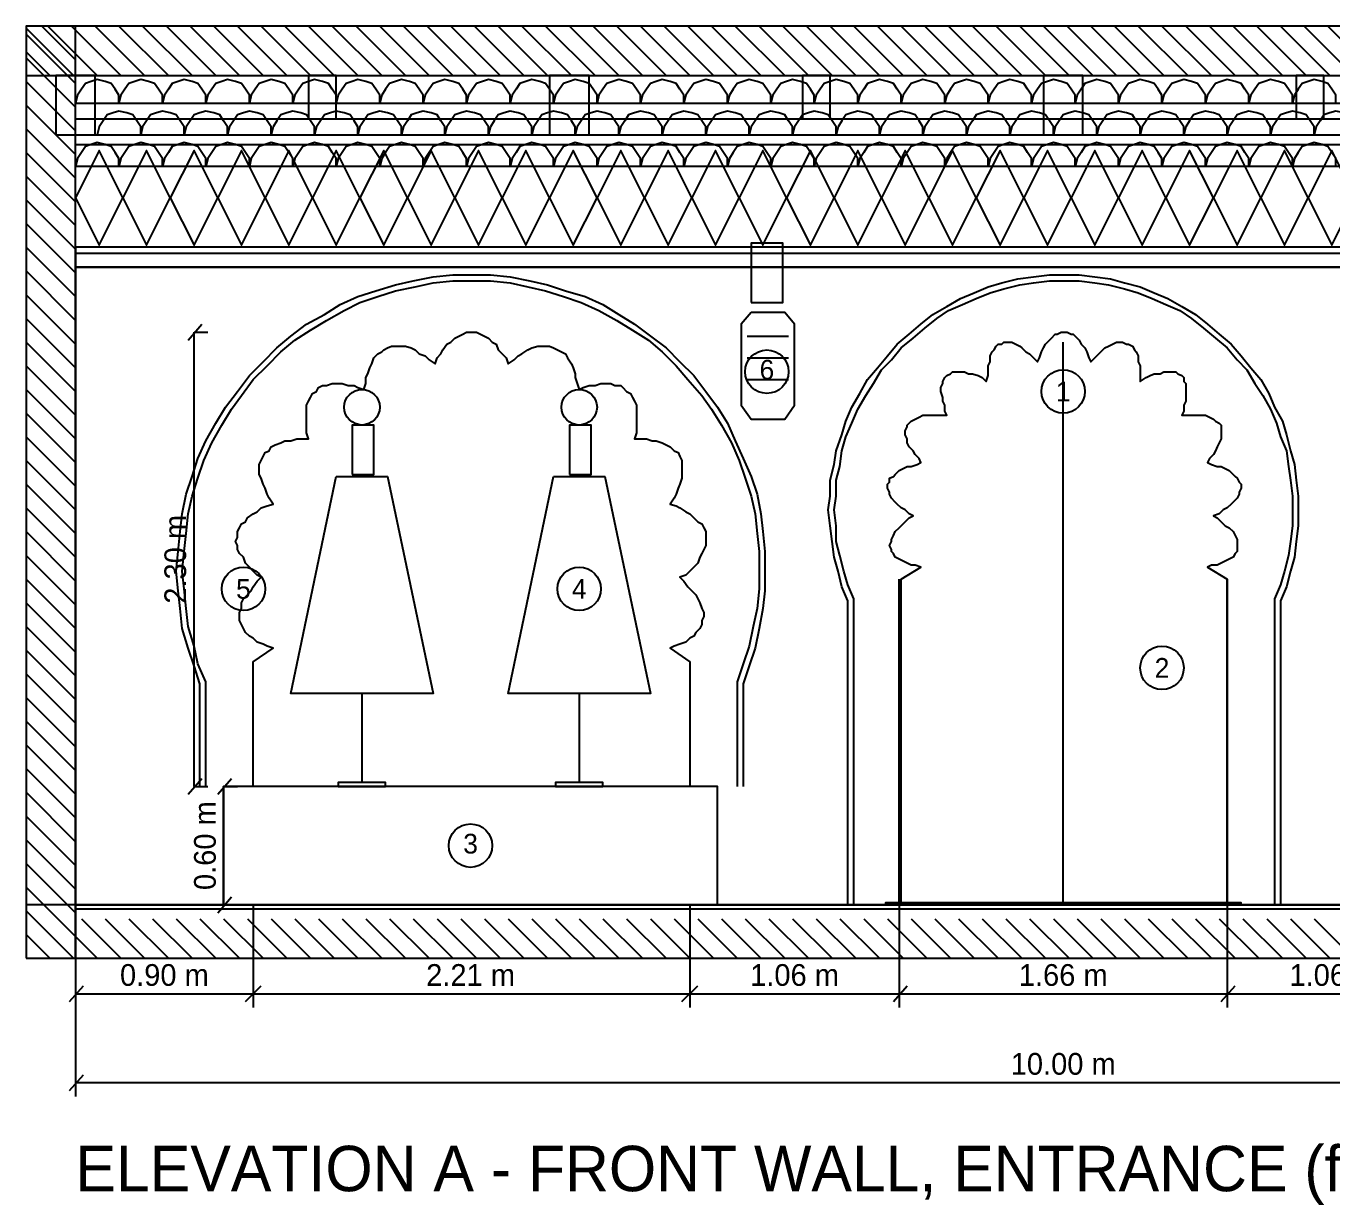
# Model space of a CAD drawing. Header units: metres. Extents: x 0 to 110, y 0 to 17.
# Drawn here: x 34.61 to 41.22, y -0.07 to 5.9 of the extents above; entities that cross this region are included whole.
import ezdxf
from ezdxf.enums import TextEntityAlignment as Align

# ---------------------------------------------------------------- set-up
doc = ezdxf.new("R2010")
doc.units = ezdxf.units.M
for name, color, linetype in [('A-ANNO', 2, 'CONTINUOUS'), ('A-DIM', 3, 'CONTINUOUS'), ('A-GLAZ', 4, 'CONTINUOUS'), ('A-HATCH', 8, 'CONTINUOUS'), ('A-TITLE', 7, 'CONTINUOUS'), ('A-WALL-CUT', 7, 'CONTINUOUS'), ('I-CEIL', 30, 'CONTINUOUS'), ('I-DECO', 8, 'CONTINUOUS'), ('I-FINE', 9, 'CONTINUOUS'), ('I-FURN', 7, 'CONTINUOUS'), ('I-JOIN', 7, 'CONTINUOUS'), ('I-LIGHT', 2, 'CONTINUOUS')]:
    doc.layers.add(name, color=color, linetype=linetype)

msp = doc.modelspace()

# ---------------------------------------------------------------- linework, layer by layer
at = {"layer": 'A-ANNO'}
for centre in [(38.36, 4.15), (39.86, 4.05), (35.71, 3.05), (37.41, 3.05), (40.36, 2.65), (36.86, 1.75)]:
    msp.add_circle(centre, 0.11, dxfattribs=at)
at = {"layer": 'A-DIM'}
for p, q in [((35.43, 4.31), (35.5, 4.39)), ((35.46, 4.35), (35.53, 4.35)), ((35.46, 2.05), (35.46, 4.35)), ((35.43, 2.01), (35.5, 2.09)), ((35.46, 2.05), (35.53, 2.05)), ((35.58, 2.01), (35.65, 2.09)), ((35.61, 2.05), (35.68, 2.05)), ((35.61, 1.45), (35.61, 2.05)), ((35.58, 1.41), (35.65, 1.49)), ((34.86, 1.45), (34.86, 0.48)), ((34.86, 1.45), (34.86, 0.93)), ((35.61, 1.45), (35.68, 1.45)), ((35.76, 1.45), (35.76, 0.93)), ((35.76, 1.45), (35.76, 0.93)), ((37.97, 1.45), (37.97, 0.93)), ((37.97, 1.45), (37.97, 0.93)), ((39.03, 1.45), (39.03, 0.93)), ((39.03, 1.45), (39.03, 0.93)), ((40.69, 1.45), (40.69, 0.93)), ((40.69, 1.45), (40.69, 0.93)), ((34.83, 0.96), (34.9, 1.04)), ((34.86, 1), (35.76, 1)), ((35.72, 0.96), (35.8, 1.04)), ((35.72, 0.96), (35.8, 1.04)), ((35.76, 1), (37.97, 1)), ((37.93, 0.96), (38.01, 1.04)), ((37.93, 0.96), (38.01, 1.04)), ((37.97, 1), (39.03, 1)), ((39, 0.96), (39.07, 1.04)), ((39, 0.96), (39.07, 1.04)), ((39.03, 1), (40.69, 1)), ((40.66, 0.96), (40.73, 1.04)), ((40.66, 0.96), (40.73, 1.04)), ((40.69, 1), (41.76, 1)), ((34.83, 0.51), (34.9, 0.59)), ((34.86, 0.55), (44.86, 0.55))]:
    msp.add_line(p, q, dxfattribs=at)
at = {"layer": 'A-GLAZ'}
for p, q in [((39.86, 1.45), (39.86, 4.3)), ((39.03, 1.45), (39.03, 3.1)), ((40.69, 1.45), (40.69, 3.1))]:
    msp.add_line(p, q, dxfattribs=at)
at = {"layer": 'A-HATCH'}
for p, q in [((34.61, 5.89), (34.85, 5.65)), ((34.69, 5.9), (34.86, 5.73)), ((34.72, 5.9), (34.97, 5.65)), ((34.84, 5.9), (35.09, 5.65)), ((34.96, 5.9), (35.21, 5.65)), ((35.08, 5.9), (35.33, 5.65)), ((35.2, 5.9), (35.45, 5.65)), ((35.32, 5.9), (35.57, 5.65)), ((35.44, 5.9), (35.69, 5.65)), ((35.56, 5.9), (35.81, 5.65)), ((35.68, 5.9), (35.93, 5.65)), ((35.8, 5.9), (36.05, 5.65)), ((35.92, 5.9), (36.17, 5.65)), ((36.04, 5.9), (36.29, 5.65)), ((36.16, 5.9), (36.41, 5.65)), ((36.28, 5.9), (36.53, 5.65)), ((36.4, 5.9), (36.65, 5.65)), ((36.52, 5.9), (36.77, 5.65)), ((36.64, 5.9), (36.89, 5.65)), ((36.76, 5.9), (37.01, 5.65)), ((36.88, 5.9), (37.13, 5.65)), ((37, 5.9), (37.25, 5.65)), ((37.12, 5.9), (37.37, 5.65)), ((37.24, 5.9), (37.49, 5.65)), ((37.36, 5.9), (37.61, 5.65)), ((37.48, 5.9), (37.73, 5.65)), ((37.6, 5.9), (37.85, 5.65)), ((37.72, 5.9), (37.97, 5.65)), ((37.84, 5.9), (38.09, 5.65)), ((37.96, 5.9), (38.21, 5.65)), ((38.08, 5.9), (38.33, 5.65)), ((38.2, 5.9), (38.45, 5.65)), ((38.32, 5.9), (38.57, 5.65)), ((38.44, 5.9), (38.69, 5.65)), ((38.56, 5.9), (38.81, 5.65)), ((38.68, 5.9), (38.93, 5.65)), ((38.8, 5.9), (39.05, 5.65)), ((38.92, 5.9), (39.17, 5.65)), ((39.04, 5.9), (39.29, 5.65)), ((39.16, 5.9), (39.41, 5.65)), ((39.28, 5.9), (39.53, 5.65)), ((39.4, 5.9), (39.65, 5.65)), ((39.52, 5.9), (39.77, 5.65)), ((39.64, 5.9), (39.89, 5.65)), ((39.76, 5.9), (40.01, 5.65)), ((39.88, 5.9), (40.13, 5.65)), ((40, 5.9), (40.25, 5.65)), ((40.12, 5.9), (40.37, 5.65)), ((40.24, 5.9), (40.49, 5.65)), ((40.36, 5.9), (40.61, 5.65)), ((40.48, 5.9), (40.73, 5.65)), ((40.6, 5.9), (40.85, 5.65)), ((40.72, 5.9), (40.97, 5.65)), ((40.84, 5.9), (41.09, 5.65)), ((40.96, 5.9), (41.21, 5.65)), ((41.08, 5.9), (41.33, 5.65)), ((41.2, 5.9), (41.45, 5.65)), ((34.61, 5.86), (34.86, 5.61)), ((34.61, 5.77), (34.73, 5.65)), ((34.61, 5.74), (34.86, 5.49)), ((34.61, 5.62), (34.86, 5.37)), ((34.61, 5.5), (34.86, 5.25)), ((34.61, 5.38), (34.86, 5.13)), ((34.61, 5.26), (34.86, 5.01)), ((34.61, 5.14), (34.86, 4.89)), ((34.61, 5.02), (34.86, 4.77)), ((34.61, 4.9), (34.86, 4.65)), ((34.61, 4.78), (34.86, 4.53)), ((34.61, 4.66), (34.86, 4.41)), ((34.61, 4.54), (34.86, 4.29)), ((34.61, 4.42), (34.86, 4.17)), ((34.61, 4.3), (34.86, 4.05)), ((34.61, 4.18), (34.86, 3.93)), ((34.61, 4.06), (34.86, 3.81)), ((34.61, 3.94), (34.86, 3.69)), ((34.61, 3.82), (34.86, 3.57)), ((34.61, 3.7), (34.86, 3.45)), ((34.61, 3.58), (34.86, 3.33)), ((34.61, 3.46), (34.86, 3.21)), ((34.61, 3.34), (34.86, 3.09)), ((34.61, 3.22), (34.86, 2.97)), ((34.61, 3.1), (34.86, 2.85)), ((34.61, 2.98), (34.86, 2.73)), ((34.61, 2.86), (34.86, 2.61)), ((34.61, 2.74), (34.86, 2.49)), ((34.61, 2.62), (34.86, 2.37)), ((34.61, 2.5), (34.86, 2.25)), ((34.61, 2.38), (34.86, 2.13)), ((34.61, 2.26), (34.86, 2.01)), ((34.61, 2.14), (34.86, 1.89)), ((34.61, 2.02), (34.86, 1.77)), ((34.61, 1.9), (34.86, 1.65)), ((34.61, 1.78), (34.86, 1.53)), ((34.61, 1.66), (34.86, 1.41)), ((34.61, 1.54), (34.86, 1.29)), ((34.61, 1.42), (34.85, 1.18)), ((34.65, 1.38), (34.85, 1.18)), ((34.77, 1.38), (34.97, 1.18)), ((34.89, 1.38), (35.09, 1.18)), ((35.01, 1.38), (35.21, 1.18)), ((35.13, 1.38), (35.33, 1.18)), ((35.25, 1.38), (35.45, 1.18)), ((35.37, 1.38), (35.57, 1.18)), ((35.49, 1.38), (35.69, 1.18)), ((35.61, 1.38), (35.81, 1.18)), ((35.73, 1.38), (35.93, 1.18)), ((35.85, 1.38), (36.05, 1.18)), ((35.97, 1.38), (36.17, 1.18)), ((36.09, 1.38), (36.29, 1.18)), ((36.21, 1.38), (36.41, 1.18)), ((36.33, 1.38), (36.53, 1.18)), ((36.45, 1.38), (36.65, 1.18)), ((36.57, 1.38), (36.77, 1.18)), ((36.69, 1.38), (36.89, 1.18)), ((36.81, 1.38), (37.01, 1.18)), ((36.93, 1.38), (37.13, 1.18)), ((37.05, 1.38), (37.25, 1.18)), ((37.17, 1.38), (37.37, 1.18)), ((37.29, 1.38), (37.49, 1.18)), ((37.41, 1.38), (37.61, 1.18)), ((37.53, 1.38), (37.73, 1.18)), ((37.65, 1.38), (37.85, 1.18)), ((37.77, 1.38), (37.97, 1.18)), ((37.89, 1.38), (38.09, 1.18)), ((38.01, 1.38), (38.21, 1.18)), ((38.13, 1.38), (38.33, 1.18)), ((38.25, 1.38), (38.45, 1.18)), ((38.37, 1.38), (38.57, 1.18)), ((38.49, 1.38), (38.69, 1.18)), ((38.61, 1.38), (38.81, 1.18)), ((38.73, 1.38), (38.93, 1.18)), ((38.85, 1.38), (39.05, 1.18)), ((38.97, 1.38), (39.17, 1.18)), ((39.09, 1.38), (39.29, 1.18)), ((39.21, 1.38), (39.41, 1.18)), ((39.33, 1.38), (39.53, 1.18)), ((39.45, 1.38), (39.65, 1.18)), ((39.57, 1.38), (39.77, 1.18)), ((39.69, 1.38), (39.89, 1.18)), ((39.81, 1.38), (40.01, 1.18)), ((39.93, 1.38), (40.13, 1.18)), ((40.05, 1.38), (40.25, 1.18)), ((40.17, 1.38), (40.37, 1.18)), ((40.29, 1.38), (40.49, 1.18)), ((40.41, 1.38), (40.61, 1.18)), ((40.53, 1.38), (40.73, 1.18)), ((40.65, 1.38), (40.85, 1.18)), ((40.77, 1.38), (40.97, 1.18)), ((40.89, 1.38), (41.09, 1.18)), ((41.01, 1.38), (41.21, 1.18)), ((41.13, 1.38), (41.33, 1.18)), ((34.61, 1.3), (34.73, 1.18)), ((34.61, 1.3), (34.73, 1.18))]:
    msp.add_line(p, q, dxfattribs=at)
at = {"layer": 'A-WALL-CUT'}
for points in [[(34.61, 5.65), (45.11, 5.65), (45.11, 5.9), (34.61, 5.9)], [(34.61, 1.18), (34.86, 1.18), (34.86, 5.9), (34.61, 5.9)], [(34.61, 1.18), (45.11, 1.18), (45.11, 1.45), (34.61, 1.45)]]:
    msp.add_lwpolyline(points, close=True, dxfattribs=at)
at = {"layer": 'I-CEIL'}
for p, q in [((34.86, 5.43), (44.86, 5.43)), ((34.86, 5.35), (44.86, 5.35))]:
    msp.add_line(p, q, dxfattribs=at)
for points in [[(34.76, 5.35), (34.96, 5.35), (34.96, 5.65), (34.76, 5.65)], [(36.04, 5.43), (36.18, 5.43), (36.18, 5.65), (36.04, 5.65)], [(37.26, 5.35), (37.46, 5.35), (37.46, 5.65), (37.26, 5.65)], [(38.54, 5.43), (38.68, 5.43), (38.68, 5.65), (38.54, 5.65)], [(39.76, 5.35), (39.96, 5.35), (39.96, 5.65), (39.76, 5.65)], [(41.04, 5.43), (41.18, 5.43), (41.18, 5.65), (41.04, 5.65)]]:
    msp.add_lwpolyline(points, close=True, dxfattribs=at)
at = {"layer": 'I-DECO'}
for p, q in [((34.86, 5.3), (44.86, 5.3)), ((34.86, 4.75), (44.86, 4.75))]:
    msp.add_line(p, q, dxfattribs=at)
for points in [[(35.08, 5.51), (35.08, 5.55), (35.06, 5.58), (35.04, 5.61), (35.01, 5.62), (34.97, 5.63), (34.94, 5.62), (34.91, 5.61), (34.89, 5.58), (34.87, 5.55), (34.86, 5.51)], [(35.3, 5.51), (35.3, 5.55), (35.28, 5.58), (35.26, 5.61), (35.23, 5.62), (35.19, 5.63), (35.16, 5.62), (35.13, 5.61), (35.11, 5.58), (35.09, 5.55), (35.08, 5.51)], [(35.52, 5.51), (35.52, 5.55), (35.5, 5.58), (35.48, 5.61), (35.45, 5.62), (35.41, 5.63), (35.38, 5.62), (35.35, 5.61), (35.33, 5.58), (35.31, 5.55), (35.3, 5.51)], [(35.74, 5.51), (35.74, 5.55), (35.72, 5.58), (35.7, 5.61), (35.67, 5.62), (35.63, 5.63), (35.6, 5.62), (35.57, 5.61), (35.55, 5.58), (35.53, 5.55), (35.52, 5.51)], [(35.96, 5.51), (35.96, 5.55), (35.94, 5.58), (35.92, 5.61), (35.89, 5.62), (35.85, 5.63), (35.82, 5.62), (35.79, 5.61), (35.77, 5.58), (35.75, 5.55), (35.74, 5.51)], [(36.18, 5.51), (36.18, 5.55), (36.16, 5.58), (36.14, 5.61), (36.11, 5.62), (36.07, 5.63), (36.04, 5.62), (36.01, 5.61), (35.99, 5.58), (35.97, 5.55), (35.96, 5.51)], [(36.4, 5.51), (36.4, 5.55), (36.38, 5.58), (36.36, 5.61), (36.33, 5.62), (36.29, 5.63), (36.26, 5.62), (36.23, 5.61), (36.21, 5.58), (36.19, 5.55), (36.18, 5.51)], [(36.62, 5.51), (36.62, 5.55), (36.6, 5.58), (36.58, 5.61), (36.55, 5.62), (36.51, 5.63), (36.48, 5.62), (36.45, 5.61), (36.43, 5.58), (36.41, 5.55), (36.4, 5.51)], [(36.84, 5.51), (36.84, 5.55), (36.82, 5.58), (36.8, 5.61), (36.77, 5.62), (36.73, 5.63), (36.7, 5.62), (36.67, 5.61), (36.65, 5.58), (36.63, 5.55), (36.62, 5.51)], [(37.06, 5.51), (37.06, 5.55), (37.04, 5.58), (37.02, 5.61), (36.99, 5.62), (36.95, 5.63), (36.92, 5.62), (36.89, 5.61), (36.87, 5.58), (36.85, 5.55), (36.84, 5.51)], [(37.28, 5.51), (37.28, 5.55), (37.26, 5.58), (37.24, 5.61), (37.21, 5.62), (37.17, 5.63), (37.14, 5.62), (37.11, 5.61), (37.09, 5.58), (37.07, 5.55), (37.06, 5.51)], [(37.5, 5.51), (37.5, 5.55), (37.48, 5.58), (37.46, 5.61), (37.43, 5.62), (37.39, 5.63), (37.36, 5.62), (37.33, 5.61), (37.31, 5.58), (37.29, 5.55), (37.28, 5.51)], [(37.72, 5.51), (37.72, 5.55), (37.7, 5.58), (37.68, 5.61), (37.65, 5.62), (37.61, 5.63), (37.58, 5.62), (37.55, 5.61), (37.53, 5.58), (37.51, 5.55), (37.5, 5.51)], [(37.94, 5.51), (37.94, 5.55), (37.92, 5.58), (37.9, 5.61), (37.87, 5.62), (37.83, 5.63), (37.8, 5.62), (37.77, 5.61), (37.75, 5.58), (37.73, 5.55), (37.72, 5.51)], [(38.16, 5.51), (38.16, 5.55), (38.14, 5.58), (38.12, 5.61), (38.09, 5.62), (38.05, 5.63), (38.02, 5.62), (37.99, 5.61), (37.97, 5.58), (37.95, 5.55), (37.94, 5.51)], [(38.38, 5.51), (38.38, 5.55), (38.36, 5.58), (38.34, 5.61), (38.31, 5.62), (38.27, 5.63), (38.24, 5.62), (38.21, 5.61), (38.19, 5.58), (38.17, 5.55), (38.16, 5.51)], [(38.6, 5.51), (38.6, 5.55), (38.58, 5.58), (38.56, 5.61), (38.53, 5.62), (38.49, 5.63), (38.46, 5.62), (38.43, 5.61), (38.41, 5.58), (38.39, 5.55), (38.38, 5.51)], [(38.82, 5.51), (38.82, 5.55), (38.8, 5.58), (38.78, 5.61), (38.75, 5.62), (38.71, 5.63), (38.68, 5.62), (38.65, 5.61), (38.63, 5.58), (38.61, 5.55), (38.6, 5.51)], [(39.04, 5.51), (39.04, 5.55), (39.02, 5.58), (39, 5.61), (38.97, 5.62), (38.93, 5.63), (38.9, 5.62), (38.87, 5.61), (38.85, 5.58), (38.83, 5.55), (38.82, 5.51)], [(39.26, 5.51), (39.26, 5.55), (39.24, 5.58), (39.22, 5.61), (39.19, 5.62), (39.15, 5.63), (39.12, 5.62), (39.09, 5.61), (39.07, 5.58), (39.05, 5.55), (39.04, 5.51)], [(39.48, 5.51), (39.48, 5.55), (39.46, 5.58), (39.44, 5.61), (39.41, 5.62), (39.37, 5.63), (39.34, 5.62), (39.31, 5.61), (39.29, 5.58), (39.27, 5.55), (39.26, 5.51)], [(39.7, 5.51), (39.7, 5.55), (39.68, 5.58), (39.66, 5.61), (39.63, 5.62), (39.59, 5.63), (39.56, 5.62), (39.53, 5.61), (39.51, 5.58), (39.49, 5.55), (39.48, 5.51)], [(39.92, 5.51), (39.92, 5.55), (39.9, 5.58), (39.88, 5.61), (39.85, 5.62), (39.81, 5.63), (39.78, 5.62), (39.75, 5.61), (39.73, 5.58), (39.71, 5.55), (39.7, 5.51)], [(40.14, 5.51), (40.14, 5.55), (40.12, 5.58), (40.1, 5.61), (40.07, 5.62), (40.03, 5.63), (40, 5.62), (39.97, 5.61), (39.95, 5.58), (39.93, 5.55), (39.92, 5.51)], [(40.36, 5.51), (40.36, 5.55), (40.34, 5.58), (40.32, 5.61), (40.29, 5.62), (40.25, 5.63), (40.22, 5.62), (40.19, 5.61), (40.17, 5.58), (40.15, 5.55), (40.14, 5.51)], [(40.58, 5.51), (40.58, 5.55), (40.56, 5.58), (40.54, 5.61), (40.51, 5.62), (40.47, 5.63), (40.44, 5.62), (40.41, 5.61), (40.39, 5.58), (40.37, 5.55), (40.36, 5.51)], [(40.8, 5.51), (40.8, 5.55), (40.78, 5.58), (40.76, 5.61), (40.73, 5.62), (40.69, 5.63), (40.66, 5.62), (40.63, 5.61), (40.61, 5.58), (40.59, 5.55), (40.58, 5.51)], [(41.02, 5.51), (41.02, 5.55), (41, 5.58), (40.98, 5.61), (40.95, 5.62), (40.91, 5.63), (40.88, 5.62), (40.85, 5.61), (40.83, 5.58), (40.81, 5.55), (40.8, 5.51)], [(41.24, 5.51), (41.24, 5.55), (41.22, 5.58), (41.2, 5.61), (41.17, 5.62), (41.13, 5.63), (41.1, 5.62), (41.07, 5.61), (41.05, 5.58), (41.03, 5.55), (41.02, 5.51)], [(35.19, 5.35), (35.19, 5.39), (35.17, 5.42), (35.15, 5.45), (35.12, 5.46), (35.08, 5.47), (35.05, 5.46), (35.02, 5.45), (35, 5.42), (34.98, 5.39), (34.97, 5.35)], [(35.41, 5.35), (35.41, 5.39), (35.39, 5.42), (35.37, 5.45), (35.34, 5.46), (35.3, 5.47), (35.27, 5.46), (35.24, 5.45), (35.22, 5.42), (35.2, 5.39), (35.19, 5.35)], [(35.63, 5.35), (35.63, 5.39), (35.61, 5.42), (35.59, 5.45), (35.56, 5.46), (35.52, 5.47), (35.49, 5.46), (35.46, 5.45), (35.44, 5.42), (35.42, 5.39), (35.41, 5.35)], [(35.85, 5.35), (35.85, 5.39), (35.83, 5.42), (35.81, 5.45), (35.78, 5.46), (35.74, 5.47), (35.71, 5.46), (35.68, 5.45), (35.66, 5.42), (35.64, 5.39), (35.63, 5.35)], [(36.07, 5.35), (36.07, 5.39), (36.05, 5.42), (36.03, 5.45), (36, 5.46), (35.96, 5.47), (35.93, 5.46), (35.9, 5.45), (35.88, 5.42), (35.86, 5.39), (35.85, 5.35)], [(36.29, 5.35), (36.29, 5.39), (36.27, 5.42), (36.25, 5.45), (36.22, 5.46), (36.18, 5.47), (36.15, 5.46), (36.12, 5.45), (36.1, 5.42), (36.08, 5.39), (36.07, 5.35)], [(36.51, 5.35), (36.51, 5.39), (36.49, 5.42), (36.47, 5.45), (36.44, 5.46), (36.4, 5.47), (36.37, 5.46), (36.34, 5.45), (36.32, 5.42), (36.3, 5.39), (36.29, 5.35)], [(36.73, 5.35), (36.73, 5.39), (36.71, 5.42), (36.69, 5.45), (36.66, 5.46), (36.62, 5.47), (36.59, 5.46), (36.56, 5.45), (36.54, 5.42), (36.52, 5.39), (36.51, 5.35)], [(36.95, 5.35), (36.95, 5.39), (36.93, 5.42), (36.91, 5.45), (36.88, 5.46), (36.84, 5.47), (36.81, 5.46), (36.78, 5.45), (36.76, 5.42), (36.74, 5.39), (36.73, 5.35)], [(37.17, 5.35), (37.17, 5.39), (37.15, 5.42), (37.13, 5.45), (37.1, 5.46), (37.06, 5.47), (37.03, 5.46), (37, 5.45), (36.98, 5.42), (36.96, 5.39), (36.95, 5.35)], [(37.39, 5.35), (37.39, 5.39), (37.37, 5.42), (37.35, 5.45), (37.32, 5.46), (37.28, 5.47), (37.25, 5.46), (37.22, 5.45), (37.2, 5.42), (37.18, 5.39), (37.17, 5.35)], [(37.61, 5.35), (37.61, 5.39), (37.59, 5.42), (37.57, 5.45), (37.54, 5.46), (37.5, 5.47), (37.47, 5.46), (37.44, 5.45), (37.42, 5.42), (37.4, 5.39), (37.39, 5.35)], [(37.83, 5.35), (37.83, 5.39), (37.81, 5.42), (37.79, 5.45), (37.76, 5.46), (37.72, 5.47), (37.69, 5.46), (37.66, 5.45), (37.64, 5.42), (37.62, 5.39), (37.61, 5.35)], [(38.05, 5.35), (38.05, 5.39), (38.03, 5.42), (38.01, 5.45), (37.98, 5.46), (37.94, 5.47), (37.91, 5.46), (37.88, 5.45), (37.86, 5.42), (37.84, 5.39), (37.83, 5.35)], [(38.27, 5.35), (38.27, 5.39), (38.25, 5.42), (38.23, 5.45), (38.2, 5.46), (38.16, 5.47), (38.13, 5.46), (38.1, 5.45), (38.08, 5.42), (38.06, 5.39), (38.05, 5.35)], [(38.49, 5.35), (38.49, 5.39), (38.47, 5.42), (38.45, 5.45), (38.42, 5.46), (38.38, 5.47), (38.35, 5.46), (38.32, 5.45), (38.3, 5.42), (38.28, 5.39), (38.27, 5.35)], [(38.71, 5.35), (38.71, 5.39), (38.69, 5.42), (38.67, 5.45), (38.64, 5.46), (38.6, 5.47), (38.57, 5.46), (38.54, 5.45), (38.52, 5.42), (38.5, 5.39), (38.49, 5.35)], [(38.93, 5.35), (38.93, 5.39), (38.91, 5.42), (38.89, 5.45), (38.86, 5.46), (38.82, 5.47), (38.79, 5.46), (38.76, 5.45), (38.74, 5.42), (38.72, 5.39), (38.71, 5.35)], [(39.15, 5.35), (39.15, 5.39), (39.13, 5.42), (39.11, 5.45), (39.08, 5.46), (39.04, 5.47), (39.01, 5.46), (38.98, 5.45), (38.96, 5.42), (38.94, 5.39), (38.93, 5.35)], [(39.37, 5.35), (39.37, 5.39), (39.35, 5.42), (39.33, 5.45), (39.3, 5.46), (39.26, 5.47), (39.23, 5.46), (39.2, 5.45), (39.18, 5.42), (39.16, 5.39), (39.15, 5.35)], [(39.59, 5.35), (39.59, 5.39), (39.57, 5.42), (39.55, 5.45), (39.52, 5.46), (39.48, 5.47), (39.45, 5.46), (39.42, 5.45), (39.4, 5.42), (39.38, 5.39), (39.37, 5.35)], [(39.81, 5.35), (39.81, 5.39), (39.79, 5.42), (39.77, 5.45), (39.74, 5.46), (39.7, 5.47), (39.67, 5.46), (39.64, 5.45), (39.62, 5.42), (39.6, 5.39), (39.59, 5.35)], [(40.03, 5.35), (40.03, 5.39), (40.01, 5.42), (39.99, 5.45), (39.96, 5.46), (39.92, 5.47), (39.89, 5.46), (39.86, 5.45), (39.84, 5.42), (39.82, 5.39), (39.81, 5.35)], [(40.25, 5.35), (40.25, 5.39), (40.23, 5.42), (40.21, 5.45), (40.18, 5.46), (40.14, 5.47), (40.11, 5.46), (40.08, 5.45), (40.06, 5.42), (40.04, 5.39), (40.03, 5.35)], [(40.47, 5.35), (40.47, 5.39), (40.45, 5.42), (40.43, 5.45), (40.4, 5.46), (40.36, 5.47), (40.33, 5.46), (40.3, 5.45), (40.28, 5.42), (40.26, 5.39), (40.25, 5.35)], [(40.69, 5.35), (40.69, 5.39), (40.67, 5.42), (40.65, 5.45), (40.62, 5.46), (40.58, 5.47), (40.55, 5.46), (40.52, 5.45), (40.5, 5.42), (40.48, 5.39), (40.47, 5.35)], [(40.91, 5.35), (40.91, 5.39), (40.89, 5.42), (40.87, 5.45), (40.84, 5.46), (40.8, 5.47), (40.77, 5.46), (40.74, 5.45), (40.72, 5.42), (40.7, 5.39), (40.69, 5.35)], [(41.13, 5.35), (41.13, 5.39), (41.11, 5.42), (41.09, 5.45), (41.06, 5.46), (41.02, 5.47), (40.99, 5.46), (40.96, 5.45), (40.94, 5.42), (40.92, 5.39), (40.91, 5.35)], [(41.35, 5.35), (41.35, 5.39), (41.33, 5.42), (41.31, 5.45), (41.28, 5.46), (41.24, 5.47), (41.21, 5.46), (41.18, 5.45), (41.16, 5.42), (41.14, 5.39), (41.13, 5.35)], [(35.08, 5.19), (35.08, 5.23), (35.06, 5.26), (35.04, 5.29), (35.01, 5.3), (34.97, 5.31), (34.94, 5.3), (34.91, 5.29), (34.89, 5.26), (34.87, 5.23), (34.86, 5.19)], [(35.3, 5.19), (35.3, 5.23), (35.28, 5.26), (35.26, 5.29), (35.23, 5.3), (35.19, 5.31), (35.16, 5.3), (35.13, 5.29), (35.11, 5.26), (35.09, 5.23), (35.08, 5.19)], [(35.52, 5.19), (35.52, 5.23), (35.5, 5.26), (35.48, 5.29), (35.45, 5.3), (35.41, 5.31), (35.38, 5.3), (35.35, 5.29), (35.33, 5.26), (35.31, 5.23), (35.3, 5.19)], [(35.74, 5.19), (35.74, 5.23), (35.72, 5.26), (35.7, 5.29), (35.67, 5.3), (35.63, 5.31), (35.6, 5.3), (35.57, 5.29), (35.55, 5.26), (35.53, 5.23), (35.52, 5.19)], [(35.96, 5.19), (35.96, 5.23), (35.94, 5.26), (35.92, 5.29), (35.89, 5.3), (35.85, 5.31), (35.82, 5.3), (35.79, 5.29), (35.77, 5.26), (35.75, 5.23), (35.74, 5.19)], [(36.18, 5.19), (36.18, 5.23), (36.16, 5.26), (36.14, 5.29), (36.11, 5.3), (36.07, 5.31), (36.04, 5.3), (36.01, 5.29), (35.99, 5.26), (35.97, 5.23), (35.96, 5.19)], [(36.4, 5.19), (36.4, 5.23), (36.38, 5.26), (36.36, 5.29), (36.33, 5.3), (36.29, 5.31), (36.26, 5.3), (36.23, 5.29), (36.21, 5.26), (36.19, 5.23), (36.18, 5.19)], [(36.62, 5.19), (36.62, 5.23), (36.6, 5.26), (36.58, 5.29), (36.55, 5.3), (36.51, 5.31), (36.48, 5.3), (36.45, 5.29), (36.43, 5.26), (36.41, 5.23), (36.4, 5.19)], [(36.84, 5.19), (36.84, 5.23), (36.82, 5.26), (36.8, 5.29), (36.77, 5.3), (36.73, 5.31), (36.7, 5.3), (36.67, 5.29), (36.65, 5.26), (36.63, 5.23), (36.62, 5.19)], [(37.06, 5.19), (37.06, 5.23), (37.04, 5.26), (37.02, 5.29), (36.99, 5.3), (36.95, 5.31), (36.92, 5.3), (36.89, 5.29), (36.87, 5.26), (36.85, 5.23), (36.84, 5.19)], [(37.28, 5.19), (37.28, 5.23), (37.26, 5.26), (37.24, 5.29), (37.21, 5.3), (37.17, 5.31), (37.14, 5.3), (37.11, 5.29), (37.09, 5.26), (37.07, 5.23), (37.06, 5.19)], [(37.5, 5.19), (37.5, 5.23), (37.48, 5.26), (37.46, 5.29), (37.43, 5.3), (37.39, 5.31), (37.36, 5.3), (37.33, 5.29), (37.31, 5.26), (37.29, 5.23), (37.28, 5.19)], [(37.72, 5.19), (37.72, 5.23), (37.7, 5.26), (37.68, 5.29), (37.65, 5.3), (37.61, 5.31), (37.58, 5.3), (37.55, 5.29), (37.53, 5.26), (37.51, 5.23), (37.5, 5.19)], [(37.94, 5.19), (37.94, 5.23), (37.92, 5.26), (37.9, 5.29), (37.87, 5.3), (37.83, 5.31), (37.8, 5.3), (37.77, 5.29), (37.75, 5.26), (37.73, 5.23), (37.72, 5.19)], [(38.16, 5.19), (38.16, 5.23), (38.14, 5.26), (38.12, 5.29), (38.09, 5.3), (38.05, 5.31), (38.02, 5.3), (37.99, 5.29), (37.97, 5.26), (37.95, 5.23), (37.94, 5.19)], [(38.38, 5.19), (38.38, 5.23), (38.36, 5.26), (38.34, 5.29), (38.31, 5.3), (38.27, 5.31), (38.24, 5.3), (38.21, 5.29), (38.19, 5.26), (38.17, 5.23), (38.16, 5.19)], [(38.6, 5.19), (38.6, 5.23), (38.58, 5.26), (38.56, 5.29), (38.53, 5.3), (38.49, 5.31), (38.46, 5.3), (38.43, 5.29), (38.41, 5.26), (38.39, 5.23), (38.38, 5.19)], [(38.82, 5.19), (38.82, 5.23), (38.8, 5.26), (38.78, 5.29), (38.75, 5.3), (38.71, 5.31), (38.68, 5.3), (38.65, 5.29), (38.63, 5.26), (38.61, 5.23), (38.6, 5.19)], [(39.04, 5.19), (39.04, 5.23), (39.02, 5.26), (39, 5.29), (38.97, 5.3), (38.93, 5.31), (38.9, 5.3), (38.87, 5.29), (38.85, 5.26), (38.83, 5.23), (38.82, 5.19)], [(39.26, 5.19), (39.26, 5.23), (39.24, 5.26), (39.22, 5.29), (39.19, 5.3), (39.15, 5.31), (39.12, 5.3), (39.09, 5.29), (39.07, 5.26), (39.05, 5.23), (39.04, 5.19)], [(39.48, 5.19), (39.48, 5.23), (39.46, 5.26), (39.44, 5.29), (39.41, 5.3), (39.37, 5.31), (39.34, 5.3), (39.31, 5.29), (39.29, 5.26), (39.27, 5.23), (39.26, 5.19)], [(39.7, 5.19), (39.7, 5.23), (39.68, 5.26), (39.66, 5.29), (39.63, 5.3), (39.59, 5.31), (39.56, 5.3), (39.53, 5.29), (39.51, 5.26), (39.49, 5.23), (39.48, 5.19)], [(39.92, 5.19), (39.92, 5.23), (39.9, 5.26), (39.88, 5.29), (39.85, 5.3), (39.81, 5.31), (39.78, 5.3), (39.75, 5.29), (39.73, 5.26), (39.71, 5.23), (39.7, 5.19)], [(40.14, 5.19), (40.14, 5.23), (40.12, 5.26), (40.1, 5.29), (40.07, 5.3), (40.03, 5.31), (40, 5.3), (39.97, 5.29), (39.95, 5.26), (39.93, 5.23), (39.92, 5.19)], [(40.36, 5.19), (40.36, 5.23), (40.34, 5.26), (40.32, 5.29), (40.29, 5.3), (40.25, 5.31), (40.22, 5.3), (40.19, 5.29), (40.17, 5.26), (40.15, 5.23), (40.14, 5.19)], [(40.58, 5.19), (40.58, 5.23), (40.56, 5.26), (40.54, 5.29), (40.51, 5.3), (40.47, 5.31), (40.44, 5.3), (40.41, 5.29), (40.39, 5.26), (40.37, 5.23), (40.36, 5.19)], [(40.8, 5.19), (40.8, 5.23), (40.78, 5.26), (40.76, 5.29), (40.73, 5.3), (40.69, 5.31), (40.66, 5.3), (40.63, 5.29), (40.61, 5.26), (40.59, 5.23), (40.58, 5.19)], [(41.02, 5.19), (41.02, 5.23), (41, 5.26), (40.98, 5.29), (40.95, 5.3), (40.91, 5.31), (40.88, 5.3), (40.85, 5.29), (40.83, 5.26), (40.81, 5.23), (40.8, 5.19)], [(41.24, 5.19), (41.24, 5.23), (41.22, 5.26), (41.2, 5.29), (41.17, 5.3), (41.13, 5.31), (41.1, 5.3), (41.07, 5.29), (41.05, 5.26), (41.03, 5.23), (41.02, 5.19)]]:
    msp.add_lwpolyline(points, dxfattribs=at)
msp.add_lwpolyline([(34.86, 1.45), (44.86, 1.45), (44.86, 4.68), (34.86, 4.68)], close=True, dxfattribs=at)
at = {"layer": 'I-FINE'}
for p, q in [((38.26, 4.33), (38.47, 4.33)), ((38.26, 4.22), (38.47, 4.22)), ((38.26, 4.11), (38.47, 4.11)), ((34.86, 1.43), (44.86, 1.43))]:
    msp.add_line(p, q, dxfattribs=at)
for points in [[(34.86, 5.03), (34.98, 4.79), (35.1, 5.03), (34.98, 5.27)], [(35.1, 5.03), (35.22, 4.79), (35.34, 5.03), (35.22, 5.27)], [(35.34, 5.03), (35.46, 4.79), (35.58, 5.03), (35.46, 5.27)], [(35.58, 5.03), (35.7, 4.79), (35.82, 5.03), (35.7, 5.27)], [(35.82, 5.03), (35.94, 4.79), (36.06, 5.03), (35.94, 5.27)], [(36.06, 5.03), (36.18, 4.79), (36.3, 5.03), (36.18, 5.27)], [(36.3, 5.03), (36.42, 4.79), (36.54, 5.03), (36.42, 5.27)], [(36.54, 5.03), (36.66, 4.79), (36.78, 5.03), (36.66, 5.27)], [(36.78, 5.03), (36.9, 4.79), (37.02, 5.03), (36.9, 5.27)], [(37.02, 5.03), (37.14, 4.79), (37.26, 5.03), (37.14, 5.27)], [(37.26, 5.03), (37.38, 4.79), (37.5, 5.03), (37.38, 5.27)], [(37.5, 5.03), (37.62, 4.79), (37.74, 5.03), (37.62, 5.27)], [(37.74, 5.03), (37.86, 4.79), (37.98, 5.03), (37.86, 5.27)], [(37.98, 5.03), (38.1, 4.79), (38.22, 5.03), (38.1, 5.27)], [(38.22, 5.03), (38.34, 4.79), (38.46, 5.03), (38.34, 5.27)], [(38.46, 5.03), (38.58, 4.79), (38.7, 5.03), (38.58, 5.27)], [(38.7, 5.03), (38.82, 4.79), (38.94, 5.03), (38.82, 5.27)], [(38.94, 5.03), (39.06, 4.79), (39.18, 5.03), (39.06, 5.27)], [(39.18, 5.03), (39.3, 4.79), (39.42, 5.03), (39.3, 5.27)], [(39.42, 5.03), (39.54, 4.79), (39.66, 5.03), (39.54, 5.27)], [(39.66, 5.03), (39.78, 4.79), (39.9, 5.03), (39.78, 5.27)], [(39.9, 5.03), (40.02, 4.79), (40.14, 5.03), (40.02, 5.27)], [(40.14, 5.03), (40.26, 4.79), (40.38, 5.03), (40.26, 5.27)], [(40.38, 5.03), (40.5, 4.79), (40.62, 5.03), (40.5, 5.27)], [(40.62, 5.03), (40.74, 4.79), (40.86, 5.03), (40.74, 5.27)], [(40.86, 5.03), (40.98, 4.79), (41.1, 5.03), (40.98, 5.27)], [(41.1, 5.03), (41.22, 4.79), (41.34, 5.03), (41.22, 5.27)]]:
    msp.add_lwpolyline(points, close=True, dxfattribs=at)
at = {"layer": 'I-FURN'}
for p, q in [((36.31, 2.52), (36.31, 2.07)), ((37.41, 2.52), (37.41, 2.07))]:
    msp.add_line(p, q, dxfattribs=at)
for points in [[(36.26, 3.63), (36.37, 3.63), (36.37, 3.88), (36.26, 3.88)], [(37.36, 3.63), (37.47, 3.63), (37.47, 3.88), (37.36, 3.88)], [(36.18, 3.62), (36.44, 3.62), (36.67, 2.52), (35.95, 2.52)], [(37.28, 3.62), (37.54, 3.62), (37.77, 2.52), (37.05, 2.52)], [(36.19, 2.05), (36.43, 2.05), (36.43, 2.07), (36.19, 2.07)], [(37.29, 2.05), (37.53, 2.05), (37.53, 2.07), (37.29, 2.07)]]:
    msp.add_lwpolyline(points, close=True, dxfattribs=at)
for centre in [(36.31, 3.97), (37.41, 3.97)]:
    msp.add_circle(centre, 0.09, dxfattribs=at)
at = {"layer": 'I-JOIN'}
for p, q in [((34.86, 5.51), (44.86, 5.51)), ((34.86, 5.35), (44.86, 5.35)), ((34.86, 5.19), (44.86, 5.19))]:
    msp.add_line(p, q, dxfattribs=at)
for points in [[(34.86, 4.68), (44.86, 4.68), (44.86, 4.78), (34.86, 4.78)], [(35.61, 1.45), (38.11, 1.45), (38.11, 2.05), (35.61, 2.05)], [(38.96, 1.45), (40.76, 1.45), (40.76, 1.46), (38.96, 1.46)]]:
    msp.add_lwpolyline(points, close=True, dxfattribs=at)
for points in [[(35.49, 2.05), (35.49, 2.57), (35.46, 2.66), (35.43, 2.75), (35.4, 2.85), (35.39, 2.95), (35.38, 3.04), (35.37, 3.14), (35.38, 3.24), (35.39, 3.34), (35.4, 3.43), (35.42, 3.53), (35.45, 3.62), (35.48, 3.71), (35.52, 3.8), (35.57, 3.89), (35.62, 3.97), (35.68, 4.05), (35.74, 4.13), (35.81, 4.2), (35.88, 4.27), (35.95, 4.33), (36.03, 4.39), (36.12, 4.44), (36.2, 4.49), (36.29, 4.53), (36.38, 4.56), (36.48, 4.59), (36.57, 4.61), (36.67, 4.63), (36.77, 4.64), (36.86, 4.64), (36.96, 4.64), (37.06, 4.63), (37.16, 4.61), (37.25, 4.59), (37.34, 4.56), (37.44, 4.53), (37.53, 4.49), (37.61, 4.44), (37.69, 4.39), (37.77, 4.33), (37.85, 4.27), (37.92, 4.2), (37.99, 4.13), (38.05, 4.05), (38.11, 3.97), (38.16, 3.89), (38.2, 3.8), (38.24, 3.71), (38.28, 3.62), (38.31, 3.53), (38.33, 3.43), (38.34, 3.34), (38.35, 3.24), (38.35, 3.14), (38.35, 3.04), (38.34, 2.95), (38.32, 2.85), (38.3, 2.75), (38.27, 2.66), (38.24, 2.57), (38.24, 2.05)], [(38.77, 1.45), (38.77, 2.99), (38.74, 3.06), (38.72, 3.14), (38.7, 3.21), (38.69, 3.29), (38.68, 3.37), (38.67, 3.45), (38.68, 3.52), (38.68, 3.6), (38.7, 3.68), (38.71, 3.75), (38.74, 3.83), (38.76, 3.9), (38.79, 3.97), (38.83, 4.04), (38.87, 4.11), (38.92, 4.17), (38.97, 4.23), (39.02, 4.29), (39.08, 4.34), (39.14, 4.39), (39.2, 4.44), (39.27, 4.48), (39.34, 4.52), (39.41, 4.55), (39.48, 4.58), (39.55, 4.6), (39.63, 4.62), (39.71, 4.63), (39.79, 4.64), (39.86, 4.64), (39.94, 4.64), (40.02, 4.63), (40.1, 4.62), (40.17, 4.6), (40.25, 4.58), (40.32, 4.55), (40.39, 4.52), (40.46, 4.48), (40.53, 4.44), (40.59, 4.39), (40.65, 4.34), (40.71, 4.29), (40.76, 4.23), (40.81, 4.17), (40.86, 4.11), (40.9, 4.04), (40.93, 3.97), (40.97, 3.9), (40.99, 3.83), (41.01, 3.75), (41.03, 3.68), (41.04, 3.6), (41.05, 3.52), (41.05, 3.45), (41.05, 3.37), (41.04, 3.29), (41.03, 3.21), (41.01, 3.14), (40.99, 3.06), (40.96, 2.99), (40.96, 1.45)], [(35.52, 2.05), (35.52, 2.58), (35.48, 2.67), (35.46, 2.76), (35.43, 2.86), (35.42, 2.95), (35.41, 3.05), (35.4, 3.14), (35.41, 3.24), (35.42, 3.33), (35.43, 3.43), (35.45, 3.52), (35.48, 3.61), (35.51, 3.7), (35.55, 3.79), (35.6, 3.88), (35.65, 3.96), (35.7, 4.03), (35.76, 4.11), (35.83, 4.18), (35.9, 4.25), (35.97, 4.31), (36.05, 4.36), (36.13, 4.41), (36.22, 4.46), (36.3, 4.5), (36.39, 4.53), (36.48, 4.56), (36.58, 4.58), (36.67, 4.6), (36.77, 4.61), (36.86, 4.61), (36.96, 4.61), (37.06, 4.6), (37.15, 4.58), (37.24, 4.56), (37.33, 4.53), (37.42, 4.5), (37.51, 4.46), (37.6, 4.41), (37.68, 4.36), (37.76, 4.31), (37.83, 4.25), (37.9, 4.18), (37.96, 4.11), (38.03, 4.03), (38.08, 3.96), (38.13, 3.88), (38.18, 3.79), (38.22, 3.7), (38.25, 3.61), (38.28, 3.52), (38.3, 3.43), (38.31, 3.33), (38.32, 3.24), (38.32, 3.14), (38.32, 3.05), (38.31, 2.95), (38.29, 2.86), (38.27, 2.76), (38.24, 2.67), (38.21, 2.58), (38.21, 2.05)], [(38.8, 1.45), (38.8, 3), (38.77, 3.07), (38.75, 3.14), (38.73, 3.22), (38.71, 3.29), (38.71, 3.37), (38.7, 3.45), (38.71, 3.52), (38.71, 3.6), (38.73, 3.67), (38.74, 3.75), (38.76, 3.82), (38.79, 3.89), (38.82, 3.96), (38.86, 4.03), (38.9, 4.09), (38.94, 4.16), (38.99, 4.21), (39.04, 4.27), (39.1, 4.32), (39.16, 4.37), (39.22, 4.42), (39.28, 4.46), (39.35, 4.49), (39.42, 4.52), (39.49, 4.55), (39.56, 4.57), (39.64, 4.59), (39.71, 4.6), (39.79, 4.61), (39.86, 4.61), (39.94, 4.61), (40.02, 4.6), (40.09, 4.59), (40.17, 4.57), (40.24, 4.55), (40.31, 4.52), (40.38, 4.49), (40.45, 4.46), (40.51, 4.42), (40.57, 4.37), (40.63, 4.32), (40.69, 4.27), (40.74, 4.21), (40.79, 4.16), (40.83, 4.09), (40.87, 4.03), (40.91, 3.96), (40.94, 3.89), (40.96, 3.82), (40.99, 3.75), (41, 3.67), (41.01, 3.6), (41.02, 3.52), (41.02, 3.45), (41.02, 3.37), (41.01, 3.29), (41, 3.22), (40.98, 3.14), (40.96, 3.07), (40.93, 3), (40.93, 1.45)], [(35.76, 2.05), (35.76, 2.68), (35.86, 2.75), (35.83, 2.76), (35.81, 2.77), (35.78, 2.78), (35.76, 2.8), (35.74, 2.81), (35.72, 2.83), (35.71, 2.85), (35.7, 2.87), (35.69, 2.89), (35.69, 2.91), (35.69, 2.93), (35.7, 2.95), (35.7, 2.98), (35.71, 3), (35.73, 3.02), (35.75, 3.04), (35.76, 3.06), (35.78, 3.09), (35.8, 3.11), (35.78, 3.12), (35.76, 3.14), (35.74, 3.16), (35.72, 3.18), (35.71, 3.21), (35.69, 3.23), (35.68, 3.25), (35.68, 3.27), (35.67, 3.29), (35.68, 3.31), (35.68, 3.34), (35.69, 3.36), (35.7, 3.38), (35.72, 3.39), (35.73, 3.41), (35.76, 3.43), (35.78, 3.44), (35.8, 3.46), (35.83, 3.47), (35.86, 3.48), (35.84, 3.51), (35.83, 3.53), (35.82, 3.56), (35.81, 3.58), (35.8, 3.61), (35.79, 3.63), (35.79, 3.66), (35.79, 3.68), (35.8, 3.7), (35.81, 3.72), (35.82, 3.74), (35.84, 3.75), (35.85, 3.77), (35.87, 3.78), (35.9, 3.79), (35.92, 3.8), (35.95, 3.8), (35.98, 3.81), (36.01, 3.81), (36.04, 3.81), (36.03, 3.84), (36.03, 3.87), (36.03, 3.9), (36.03, 3.93), (36.03, 3.95), (36.03, 3.98), (36.04, 4), (36.05, 4.02), (36.06, 4.04), (36.08, 4.05), (36.09, 4.07), (36.11, 4.08), (36.13, 4.08), (36.16, 4.09), (36.18, 4.09), (36.21, 4.09), (36.24, 4.08), (36.27, 4.08), (36.29, 4.07), (36.32, 4.06), (36.33, 4.09), (36.33, 4.12), (36.34, 4.14), (36.35, 4.17), (36.36, 4.19), (36.37, 4.22), (36.39, 4.24), (36.41, 4.25), (36.42, 4.26), (36.44, 4.27), (36.46, 4.28), (36.49, 4.28), (36.51, 4.28), (36.53, 4.28), (36.56, 4.27), (36.58, 4.26), (36.6, 4.24), (36.63, 4.23), (36.65, 4.21), (36.68, 4.19), (36.69, 4.22), (36.71, 4.24), (36.72, 4.26), (36.74, 4.29), (36.76, 4.3), (36.78, 4.32), (36.8, 4.33), (36.82, 4.34), (36.84, 4.35), (36.86, 4.35), (36.89, 4.35), (36.91, 4.34), (36.93, 4.33), (36.95, 4.32), (36.97, 4.3), (36.99, 4.29), (37, 4.26), (37.02, 4.24), (37.04, 4.22), (37.05, 4.19), (37.08, 4.21), (37.1, 4.23), (37.12, 4.24), (37.15, 4.26), (37.17, 4.27), (37.2, 4.28), (37.22, 4.28), (37.24, 4.28), (37.26, 4.28), (37.28, 4.27), (37.3, 4.26), (37.32, 4.25), (37.34, 4.24), (37.35, 4.22), (37.37, 4.19), (37.38, 4.17), (37.39, 4.14), (37.39, 4.12), (37.4, 4.09), (37.41, 4.06), (37.43, 4.07), (37.46, 4.08), (37.49, 4.08), (37.52, 4.09), (37.54, 4.09), (37.57, 4.09), (37.59, 4.08), (37.62, 4.08), (37.63, 4.07), (37.65, 4.05), (37.67, 4.04), (37.68, 4.02), (37.69, 4), (37.7, 3.98), (37.7, 3.95), (37.7, 3.93), (37.7, 3.9), (37.7, 3.87), (37.7, 3.84), (37.69, 3.81), (37.72, 3.81), (37.75, 3.81), (37.78, 3.8), (37.8, 3.8), (37.83, 3.79), (37.85, 3.78), (37.87, 3.77), (37.89, 3.75), (37.91, 3.74), (37.92, 3.72), (37.93, 3.7), (37.93, 3.68), (37.93, 3.66), (37.93, 3.63), (37.93, 3.61), (37.92, 3.58), (37.91, 3.56), (37.9, 3.53), (37.89, 3.51), (37.87, 3.48), (37.9, 3.47), (37.92, 3.46), (37.95, 3.44), (37.97, 3.43), (37.99, 3.41), (38.01, 3.39), (38.03, 3.38), (38.04, 3.36), (38.05, 3.34), (38.05, 3.31), (38.05, 3.29), (38.05, 3.27), (38.04, 3.25), (38.03, 3.23), (38.02, 3.21), (38.01, 3.18), (37.99, 3.16), (37.97, 3.14), (37.95, 3.12), (37.92, 3.11), (37.94, 3.09), (37.96, 3.06), (37.98, 3.04), (38, 3.02), (38.01, 3), (38.02, 2.98), (38.03, 2.95), (38.04, 2.93), (38.04, 2.91), (38.03, 2.89), (38.03, 2.87), (38.02, 2.85), (38, 2.83), (37.99, 2.81), (37.97, 2.8), (37.95, 2.78), (37.92, 2.77), (37.89, 2.76), (37.87, 2.75), (37.97, 2.68), (37.97, 2.05)], [(39.04, 1.45), (39.04, 3.1), (39.14, 3.16), (39.11, 3.17), (39.09, 3.17), (39.07, 3.18), (39.05, 3.19), (39.03, 3.2), (39.01, 3.21), (39, 3.23), (38.99, 3.24), (38.99, 3.25), (38.98, 3.27), (38.99, 3.29), (38.99, 3.3), (39, 3.32), (39.01, 3.34), (39.03, 3.36), (39.04, 3.37), (39.06, 3.39), (39.08, 3.41), (39.1, 3.42), (39.08, 3.43), (39.06, 3.45), (39.04, 3.46), (39.02, 3.48), (39.01, 3.49), (38.99, 3.51), (38.98, 3.53), (38.98, 3.54), (38.97, 3.56), (38.97, 3.58), (38.98, 3.59), (38.98, 3.61), (39, 3.62), (39.01, 3.63), (39.03, 3.65), (39.05, 3.66), (39.07, 3.67), (39.09, 3.67), (39.12, 3.68), (39.14, 3.69), (39.13, 3.71), (39.11, 3.73), (39.1, 3.75), (39.08, 3.77), (39.07, 3.79), (39.07, 3.81), (39.06, 3.83), (39.06, 3.85), (39.07, 3.87), (39.07, 3.88), (39.08, 3.89), (39.09, 3.9), (39.11, 3.91), (39.13, 3.92), (39.15, 3.93), (39.17, 3.93), (39.19, 3.93), (39.22, 3.93), (39.24, 3.93), (39.27, 3.93), (39.26, 3.95), (39.26, 3.98), (39.25, 4), (39.25, 4.02), (39.24, 4.05), (39.24, 4.07), (39.25, 4.09), (39.25, 4.1), (39.26, 4.12), (39.27, 4.13), (39.29, 4.14), (39.3, 4.15), (39.32, 4.15), (39.34, 4.15), (39.36, 4.15), (39.38, 4.14), (39.4, 4.14), (39.43, 4.13), (39.45, 4.12), (39.47, 4.1), (39.48, 4.13), (39.48, 4.16), (39.48, 4.18), (39.49, 4.2), (39.49, 4.23), (39.5, 4.25), (39.51, 4.26), (39.52, 4.28), (39.53, 4.29), (39.55, 4.29), (39.56, 4.3), (39.58, 4.3), (39.6, 4.3), (39.62, 4.29), (39.64, 4.28), (39.65, 4.27), (39.67, 4.25), (39.69, 4.24), (39.71, 4.22), (39.73, 4.2), (39.74, 4.22), (39.75, 4.25), (39.76, 4.27), (39.77, 4.29), (39.79, 4.31), (39.8, 4.32), (39.82, 4.34), (39.83, 4.34), (39.85, 4.35), (39.86, 4.35), (39.88, 4.35), (39.9, 4.34), (39.91, 4.34), (39.93, 4.32), (39.94, 4.31), (39.95, 4.29), (39.97, 4.27), (39.98, 4.25), (39.99, 4.22), (40, 4.2), (40.02, 4.22), (40.04, 4.24), (40.05, 4.25), (40.07, 4.27), (40.09, 4.28), (40.11, 4.29), (40.13, 4.3), (40.15, 4.3), (40.16, 4.3), (40.18, 4.29), (40.19, 4.29), (40.21, 4.28), (40.22, 4.26), (40.23, 4.25), (40.24, 4.23), (40.24, 4.2), (40.25, 4.18), (40.25, 4.16), (40.25, 4.13), (40.25, 4.1), (40.28, 4.12), (40.3, 4.13), (40.32, 4.14), (40.35, 4.14), (40.37, 4.15), (40.39, 4.15), (40.41, 4.15), (40.43, 4.15), (40.44, 4.14), (40.46, 4.13), (40.47, 4.12), (40.47, 4.1), (40.48, 4.09), (40.48, 4.07), (40.48, 4.05), (40.48, 4.02), (40.48, 4), (40.47, 3.98), (40.47, 3.95), (40.46, 3.93), (40.48, 3.93), (40.51, 3.93), (40.53, 3.93), (40.56, 3.93), (40.58, 3.93), (40.6, 3.92), (40.62, 3.91), (40.63, 3.9), (40.65, 3.89), (40.66, 3.88), (40.66, 3.87), (40.66, 3.85), (40.66, 3.83), (40.66, 3.81), (40.65, 3.79), (40.64, 3.77), (40.63, 3.75), (40.62, 3.73), (40.6, 3.71), (40.59, 3.69), (40.61, 3.68), (40.64, 3.67), (40.66, 3.67), (40.68, 3.66), (40.7, 3.65), (40.72, 3.63), (40.73, 3.62), (40.74, 3.61), (40.75, 3.59), (40.76, 3.58), (40.76, 3.56), (40.75, 3.54), (40.75, 3.53), (40.74, 3.51), (40.72, 3.49), (40.71, 3.48), (40.69, 3.46), (40.67, 3.45), (40.65, 3.43), (40.62, 3.42), (40.64, 3.41), (40.66, 3.39), (40.68, 3.37), (40.7, 3.36), (40.72, 3.34), (40.73, 3.32), (40.74, 3.3), (40.74, 3.29), (40.74, 3.27), (40.74, 3.25), (40.74, 3.24), (40.73, 3.23), (40.72, 3.21), (40.7, 3.2), (40.68, 3.19), (40.66, 3.18), (40.64, 3.17), (40.61, 3.17), (40.59, 3.16), (40.69, 3.1), (40.69, 1.45)]]:
    msp.add_lwpolyline(points, dxfattribs=at)
at = {"layer": 'I-LIGHT'}
for points in [[(38.28, 4.5), (38.44, 4.5), (38.44, 4.8), (38.28, 4.8)], [(38.28, 4.45), (38.23, 4.39), (38.23, 3.98), (38.28, 3.91), (38.45, 3.91), (38.5, 3.98), (38.5, 4.39), (38.45, 4.45)]]:
    msp.add_lwpolyline(points, close=True, dxfattribs=at)

# ---------------------------------------------------------------- texts
at = {"layer": 'A-ANNO'}
for s, p in [('6', (38.36, 4.11)), ('1', (39.86, 4)), ('5', (35.71, 3)), ('4', (37.41, 3)), ('2', (40.36, 2.6)), ('3', (36.86, 1.71))]:
    msp.add_text(s, height=0.1, dxfattribs=at).set_placement(p, align=Align.CENTER)
at = {"layer": 'A-DIM'}
for s, p in [('2.30 m', (35.42, 3.2)), ('0.60 m', (35.57, 1.75))]:
    msp.add_text(s, height=0.11, rotation=90, dxfattribs=at).set_placement(p, align=Align.CENTER)
for s, p in [('0.90 m', (35.31, 1.04)), ('2.21 m', (36.86, 1.04)), ('1.06 m', (38.5, 1.04)), ('1.66 m', (39.86, 1.04)), ('1.06 m', (41.23, 1.04)), ('10.00 m', (39.86, 0.59))]:
    msp.add_text(s, height=0.11, dxfattribs=at).set_placement(p, align=Align.CENTER)
at = {"layer": 'A-TITLE'}
msp.add_text('ELEVATION A - FRONT WALL, ENTRANCE (from inside)   SCALE 1:50', height=0.23, dxfattribs=at).set_placement((34.86, 0))

doc.saveas('drawing.dxf')
